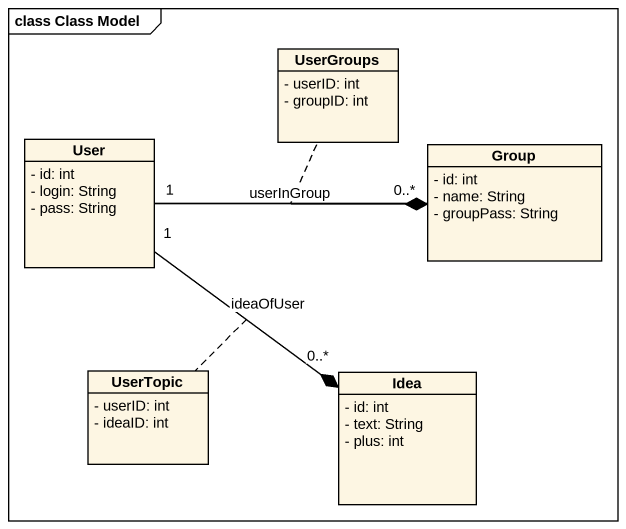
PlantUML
@startuml
mainframe class Class Model
hide circle
hide empty members
skinparam classAttributeIconSize 0
class UserGroups {
  - userID: int
  - groupID: int
}
class User {
  - id: int
  - login: String
  - pass: String
}
class "Group" as Group_ {
  - id: int
  - name: String
  - groupPass: String
}
class UserTopic {
  - userID: int
  - ideaID: int
}
class Idea {
  - id: int
  - text: String
  - plus: int
}
User -right- Group_
(User, Group_) .. UserGroups
User "1" -right-* "0..*" Group_ : userInGroup
User -- Idea
(User, Idea) .. UserTopic
User "1" --* "0..*" Idea : ideaOfUser
@enduml
